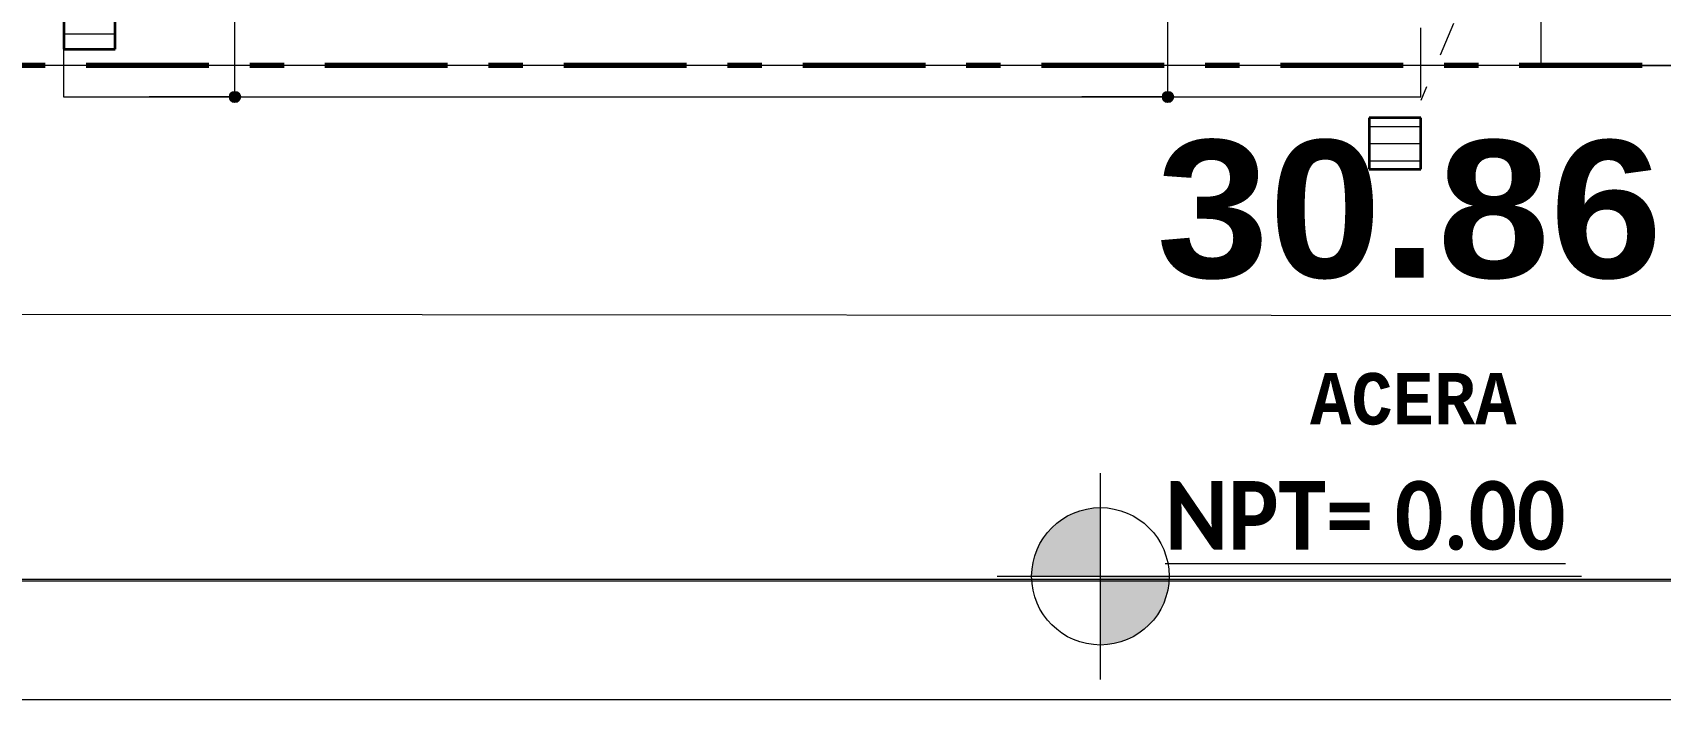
# Model space of a CAD drawing. Header units: metres. Extents: x -144 to 1000, y -717 to 29.
# Drawn here: x 225.707 to 230.446, y -573.378 to -571.437 of the extents above; entities that cross this region are included whole.
import ezdxf

# ---------------------------------------------------------------- set-up
doc = ezdxf.new("R2010")
doc.units = ezdxf.units.M
doc.linetypes.add('Basculante', pattern=[0.11625, 0.075, -0.04125])
doc.linetypes.add('Dash Dot 3_16_', pattern=[0.595313, 0.357187, -0.119063, 0, -0.119063])
doc.layers.get('0').update_dxf_attribs({"color": 1})
for name, color, linetype, lineweight in [('A-ANNO-DIMS', 1, 'Continuous', 9), ('A-DETL', 1, 'Continuous', 9), ('A-DETL-THIN', 1, 'Continuous', 9), ('A-FLOR', 2, 'Continuous', 9), ('A-WALL', 4, 'Continuous', 9), ('G-ANNO-DIMS', 1, 'Continuous', 9), ('G-ANNO-TEXT', 2, 'Continuous', 9)]:
    doc.layers.add(name, color=color, linetype=linetype, lineweight=lineweight)
doc.layers.add('A-WALL-PATT', color=7, linetype='Continuous', lineweight=35, true_color=0x9c9c9c)
doc.styles.add('Britannic Bold_B_2', font='', dxfattribs={"width": 1.1, "height": 0.009})
doc.styles.add('Calibri_B_1', font='calibrib.ttf', dxfattribs={"height": 0.135})
doc.styles.add('Courier New_B', font='courbd.ttf', dxfattribs={"height": 0.1125})
doc.styles.get('Britannic Bold_B_2').set_extended_font_data('Britannic Bold', bold=True)

# ---------------------------------------------------------------- blocks, each defined once
blk = doc.blocks.new('W')
at = {"layer": 'A-ANNO-DIMS', "lineweight": 25}
h = blk.add_hatch(color=256, dxfattribs=at)
edge = h.paths.add_edge_path()
edge.add_arc((223.7971, -510.1064), 0.015, 0, 360)
h = blk.add_hatch(color=256, dxfattribs=at)
edge = h.paths.add_edge_path()
edge.add_arc((226.5128, -510.1064), 0.015, 0, 360)
at = {"layer": 'G-ANNO-DIMS'}
h = blk.add_hatch(color=256, dxfattribs=at)
edge = h.paths.add_edge_path()
edge.add_line((226.3163, -511.5021), (226.1163, -511.5021))
edge.add_arc((226.3163, -511.5021), 0.2, 90, 180, ccw=False)
edge.add_line((226.3163, -511.3021), (226.3163, -511.5021))
h = blk.add_hatch(color=256, dxfattribs=at)
edge = h.paths.add_edge_path()
edge.add_line((226.3163, -511.5021), (226.5163, -511.5021))
edge.add_arc((226.3163, -511.5021), 0.2, 270, 360, ccw=False)
edge.add_line((226.3163, -511.7021), (226.3163, -511.5021))
at = {"layer": 'A-ANNO-DIMS'}
for p, q in [((226.5128, -510.1064), (226.5128, -498.9064)), ((223.7971, -510.1064), (223.7971, -508.8054)), ((223.7971, -510.1064), (223.5471, -510.1064)), ((223.7971, -510.1064), (223.8771, -510.1064)), ((226.5128, -510.1064), (226.2628, -510.1064)), ((226.5128, -510.1064), (226.5928, -510.1064))]:
    blk.add_line(p, q, dxfattribs=at)
at = {"layer": 'A-ANNO-DIMS', "color": 5, "true_color": 0x0000ff}
blk.add_line((242.4939, -510.7548), (211.632, -510.7304), dxfattribs=at)
at = {"layer": 'A-ANNO-DIMS', "lineweight": 25}
for centre in [(223.7971, -510.1064), (226.5128, -510.1064)]:
    blk.add_circle(centre, 0.015, dxfattribs=at)
at = {"layer": 'A-DETL', "color": 9, "linetype": 'Basculante', "true_color": 0xc0c0c0}
blk.add_line((230.574, -502.3554), (227.2488, -510.1165), dxfattribs=at)
at = {"layer": 'A-DETL', "color": 7, "linetype": 'Dash Dot 3_16_', "lineweight": 70}
blk.add_line((242.4945, -510.015), (211.6325, -510.015), dxfattribs=at)
at = {"layer": 'A-DETL-THIN'}
for p, q in [((227.5988, -509.4064), (227.5988, -510.015)), ((227.5988, -510.015), (228.6989, -510.015)), ((211.2186, -511.5106), (243.7518, -511.5106)), ((211.2186, -511.8606), (243.7518, -511.8606))]:
    blk.add_line(p, q, dxfattribs=at)
at = {"layer": 'A-FLOR'}
for p, q in [((223.2986, -495.7554), (223.2986, -510.1064)), ((227.249, -510.1064), (227.249, -509.9054)), ((240.3186, -510.015), (213.234, -510.015)), ((223.2986, -510.1064), (227.249, -510.1064)), ((211.2186, -511.515), (243.7518, -511.515))]:
    blk.add_line(p, q, dxfattribs=at)
at = {"layer": 'A-WALL', "lineweight": 35}
for p, q in [((223.2989, -503.6554), (223.2989, -509.9677)), ((223.4489, -509.9677), (223.4489, -503.6554)), ((223.2989, -509.9677), (223.4489, -509.9677)), ((227.099, -510.1677), (227.099, -510.3165)), ((227.249, -510.1677), (227.099, -510.1677)), ((227.249, -510.3165), (227.249, -510.1677)), ((227.099, -510.3165), (227.249, -510.3165))]:
    blk.add_line(p, q, dxfattribs=at)
at = {"layer": 'A-WALL-PATT', "color": 8, "lineweight": 5, "true_color": 0x727272}
for p, q in [((223.4489, -509.9241), (223.2989, -509.9241)), ((227.099, -510.1921), (227.249, -510.1921)), ((227.099, -510.2421), (227.249, -510.2421)), ((227.099, -510.2921), (227.249, -510.2921))]:
    blk.add_line(p, q, dxfattribs=at)
at = {"layer": 'G-ANNO-DIMS'}
for p, q in [((226.3163, -511.8021), (226.3163, -511.2021)), ((226.0163, -511.5021), (227.7163, -511.5021))]:
    blk.add_line(p, q, dxfattribs=at)
blk.add_circle((226.3163, -511.5021), 0.2, dxfattribs=at)
at = {"layer": 'A-ANNO-DIMS', "color": 5, "true_color": 0x0000ff, "insert": (226.4799, -510.2321), "char_height": 0.4, "width": 1.400284, "attachment_point": 1, "rotation": 359.9548, "line_spacing_factor": 1.000203, "style": 'Britannic Bold_B_2'}
blk.add_mtext('30.86', dxfattribs=at)
at = {"layer": 'G-ANNO-DIMS', "style": 'Calibri_B_1', "width": 0.9}
blk.add_text('%%UNPT= 0.00', height=0.2, dxfattribs=at).set_placement((226.5046, -511.4249))
at = {"layer": 'G-ANNO-TEXT', "style": 'Courier New_B', "width": 0.8}
blk.add_text('ACERA', height=0.15, dxfattribs=at).set_placement((226.9265, -511.0601))

msp = doc.modelspace()

# ---------------------------------------------------------------- block references
at = {"color": 3}
msp.add_blockref('W', (2.4994, -61.5176), dxfattribs=at)

doc.saveas('drawing.dxf')
